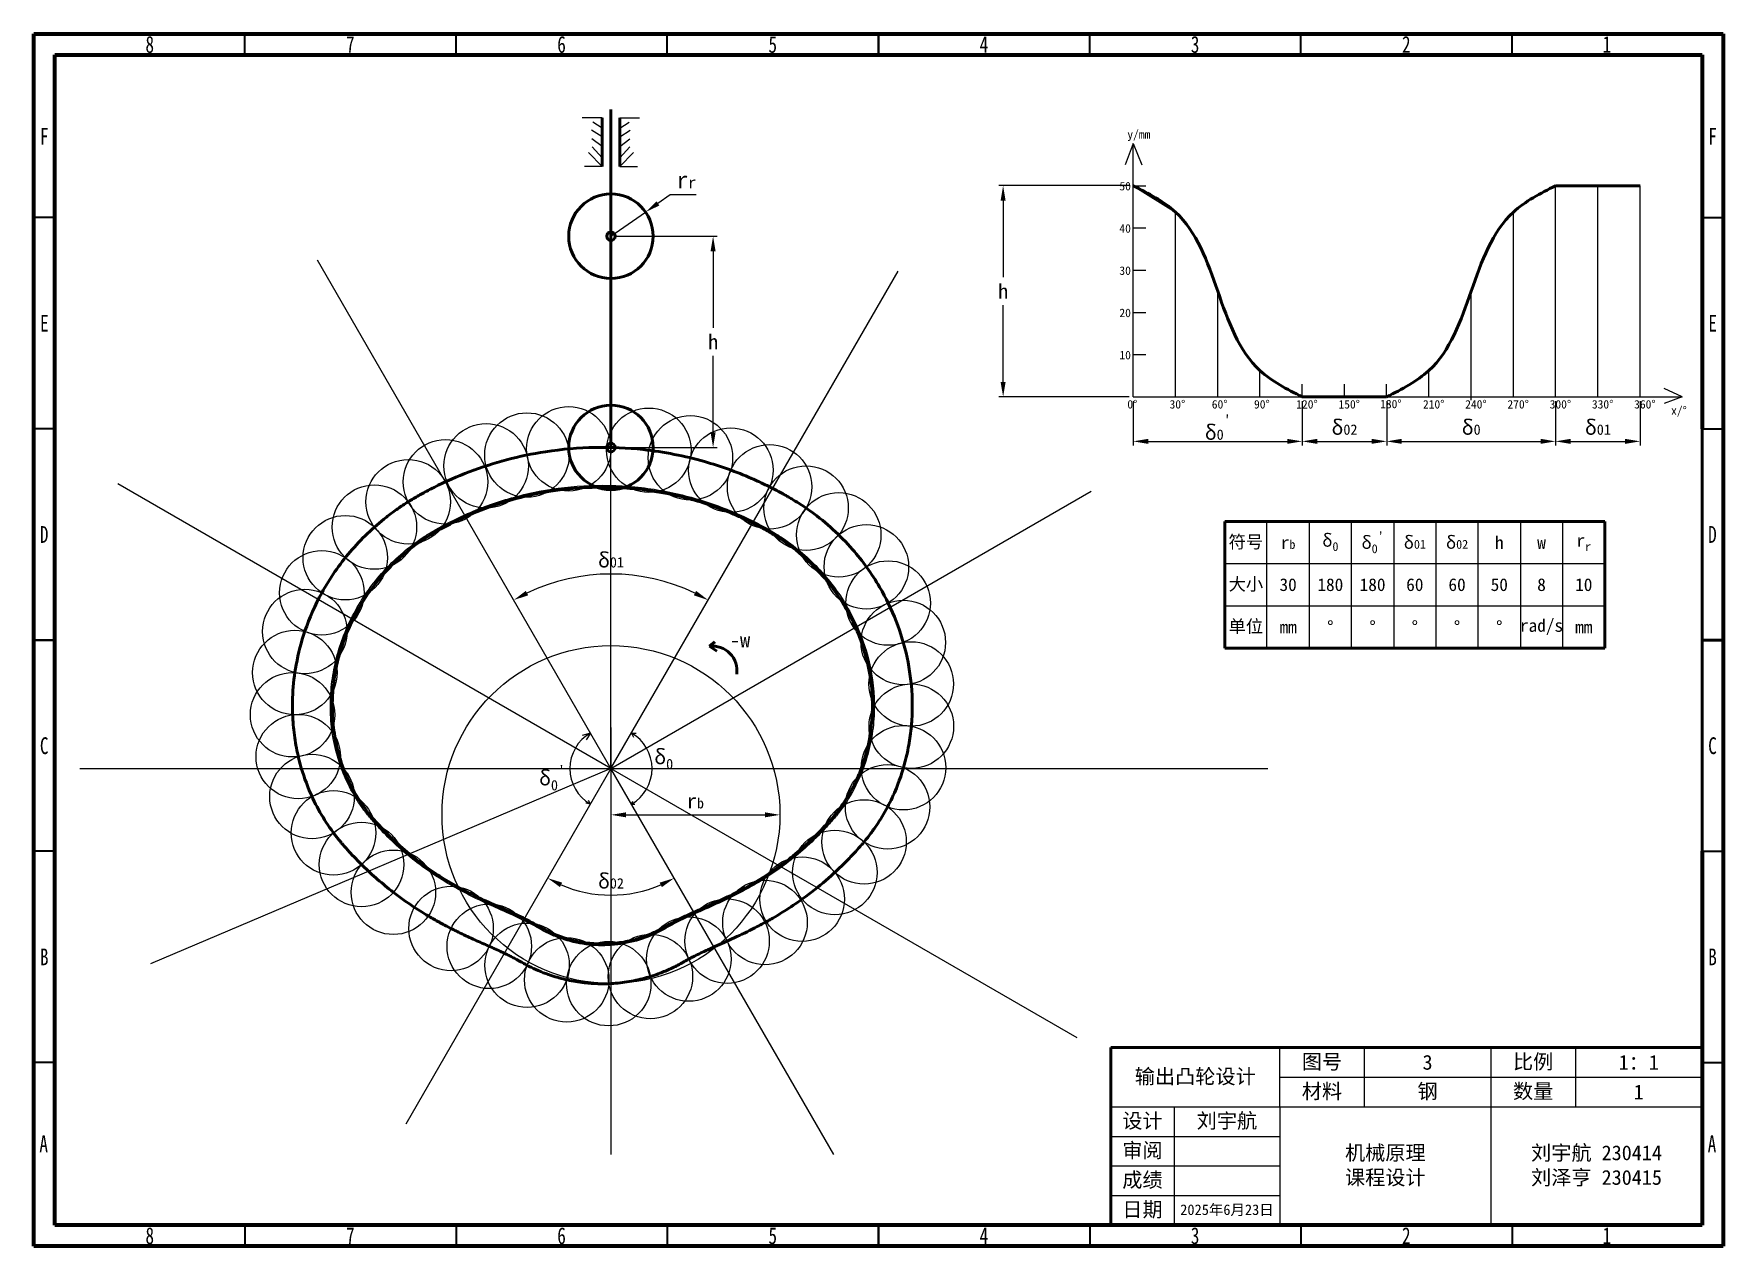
# Model space of a CAD drawing. Header units: millimetres. Extents: x 15 to 415, y 5 to 292.
import ezdxf

# ---------------------------------------------------------------- set-up
doc = ezdxf.new("R2010")
doc.units = ezdxf.units.MM
doc.header["$PDSIZE"] = -1
doc.layers.get('Defpoints').update_dxf_attribs({"lineweight": 50})
doc.styles.add('SLDTEXTSTYLE0', font='TXT', dxfattribs={"width": 0.75})
doc.dimstyles.new('ISO-25', dxfattribs={"dimtxt": 2.5, "dimasz": 2.5, "dimexe": 1.25, "dimexo": 0.625, "dimtad": 1, "dimtxsty": 'Standard', "dimcen": 2.5, "dimadec": 0, "dimazin": 0, "dimtfac": 1, "dimtmove": 0, "dimatfit": 3, "dimfxl": 1, "dimarcsym": 0})

# ---------------------------------------------------------------- blocks, each defined once
blk = doc.blocks.new('*U10')
blk.add_line((0, -1.5), (0, 1.5))
blk = doc.blocks.new('*U11')
at = {"color": 0, "linetype": 'ByBlock', "lineweight": -2, "transparency": 16777216}
for p in [(0, 0), (10, 0), (20, 0), (30, 0), (40, 0), (50, 0), (60, 0), (70, 0), (80, 0), (90, 0), (100, 0), (110, 0)]:
    blk.add_blockref('*U10', p, dxfattribs=at)
blk = doc.blocks.new('*U12')
blk.add_line((-1.5, 0), (1.5, 0))
blk = doc.blocks.new('*U13')
at = {"color": 0, "linetype": 'ByBlock', "lineweight": -2, "transparency": 16777216}
for p in [(0, 40), (0, 30), (0, 20), (0, 10), (0, 0)]:
    blk.add_blockref('*U12', p, dxfattribs=at)
blk = doc.blocks.new('*D17')
at = {"color": 0, "lineweight": -2, "transparency": 16777216}
for p, q in [((151.65, 106.18), (151.65, 106.11)), ((155.21, 107.11), (188.1, 107.11)), ((191.65, 106.18), (191.65, 106.11))]:
    blk.add_line(p, q, dxfattribs=at)
at = {"color": 0, "transparency": 16777216}
for points in [[(155.21, 107.71), (155.21, 106.52), (151.65, 107.11)], [(188.1, 107.71), (188.1, 106.52), (191.65, 107.11)]]:
    blk.add_solid(points, dxfattribs=at)
at = {"layer": 'Defpoints', "color": 0, "transparency": 16777216}
for p in [(151.65, 107.18), (191.65, 107.18), (191.65, 107.11)]:
    blk.add_point(p, dxfattribs=at)
at = {"color": 0, "transparency": 16777216, "insert": (171.65, 110.39), "char_height": 3.5, "attachment_point": 5}
blk.add_mtext('{\\fFangSong|b0|i0|c134|p49;r\\H0.7x;\\S^ b;}', dxfattribs=at)
blk = doc.blocks.new('*D18')
at = {"color": 0, "lineweight": -2, "transparency": 16777216}
blk.add_arc((151.65, 118.06), 46.06, 64.4249, 115.5751, dxfattribs=at)
at = {"color": 0, "transparency": 16777216}
for points in [[(132.05, 159.08), (131.49, 160.13), (128.63, 157.95)], [(171.81, 160.13), (171.26, 159.08), (174.68, 157.95)]]:
    blk.add_solid(points, dxfattribs=at)
at = {"layer": 'Defpoints', "color": 0, "transparency": 16777216}
for p in [(82.16, 238.42), (219.62, 235.79), (159.65, 163.42), (151.65, 118.06), (151.65, 118.06)]:
    blk.add_point(p, dxfattribs=at)
at = {"color": 0, "transparency": 16777216, "insert": (151.65, 167.39), "char_height": 3.5, "width": 7.5247, "attachment_point": 5}
blk.add_mtext('{\\fFangSong|b0|i0|c134|p49;δ\\H0.7x;\\S^ 01;}', dxfattribs=at)
blk = doc.blocks.new('*D19')
at = {"color": 0, "lineweight": -2, "transparency": 16777216}
blk.add_arc((151.65, 118.06), 29.95, 246.8072, 293.1928, dxfattribs=at)
at = {"color": 0, "transparency": 16777216}
for points in [[(139.59, 90), (140.12, 91.06), (136.68, 92.13)], [(163.18, 91.06), (163.71, 90), (166.63, 92.13)]]:
    blk.add_solid(points, dxfattribs=at)
at = {"layer": 'Defpoints', "color": 0, "transparency": 16777216}
for p in [(151.65, 118.06), (151.65, 118.06), (146.45, 88.57), (103.07, 33.92), (204.41, 26.68)]:
    blk.add_point(p, dxfattribs=at)
at = {"color": 0, "transparency": 16777216, "insert": (151.65, 91.39), "char_height": 3.5, "width": 8.3, "attachment_point": 5}
blk.add_mtext('{\\fFangSong|b0|i0|c134|p49;δ\\H0.7x;\\S^ 02;}', dxfattribs=at)
blk = doc.blocks.new('*D20')
at = {"color": 0, "lineweight": -2, "transparency": 16777216}
for p, q in [((152.65, 244.08), (176.84, 244.08)), ((175.84, 240.52), (175.84, 222.39)), ((175.84, 197.63), (175.84, 215.76)), ((152.65, 194.08), (176.84, 194.08))]:
    blk.add_line(p, q, dxfattribs=at)
at = {"color": 0, "transparency": 16777216}
for points in [[(175.24, 240.52), (176.43, 240.52), (175.84, 244.08)], [(175.24, 197.63), (176.43, 197.63), (175.84, 194.08)]]:
    blk.add_solid(points, dxfattribs=at)
at = {"layer": 'Defpoints', "color": 0, "transparency": 16777216}
for p in [(151.65, 244.08), (151.65, 194.08), (175.84, 194.08)]:
    blk.add_point(p, dxfattribs=at)
at = {"color": 0, "transparency": 16777216, "insert": (175.84, 219.08), "char_height": 3.5, "attachment_point": 5}
blk.add_mtext('{\\fFangSong|b0|i0|c134|p49;h}', dxfattribs=at)
blk = doc.blocks.new('*D22')
at = {"layer": 'Defpoints', "color": 0, "lineweight": -2, "transparency": 16777216}
for p, q in [((165.69, 253.87), (162.77, 251.84)), ((171.84, 253.87), (165.69, 253.87)), ((151.65, 244.08), (159.85, 249.8))]:
    blk.add_line(p, q, dxfattribs=at)
at = {"layer": 'Defpoints', "color": 0, "transparency": 16777216}
for p in [(159.85, 249.8), (151.65, 244.08)]:
    blk.add_point(p, dxfattribs=at)
blk.add_solid([(162.43, 252.32), (163.11, 251.35), (159.85, 249.8)], dxfattribs=at)
at = {"layer": 'Defpoints', "color": 0, "transparency": 16777216, "insert": (169.53, 257.4), "char_height": 3.5, "attachment_point": 5}
blk.add_mtext('{\\fFangSong|b0|i0|c134|p49;\\H1.14286x;r\\H0.7x;\\S^ r;}', dxfattribs=at)
blk = doc.blocks.new('*D23')
at = {"color": 0, "lineweight": -2, "transparency": 16777216}
for p, q in [((375.32, 205.05), (375.32, 194.52)), ((395.32, 205.05), (395.32, 194.52)), ((378.87, 195.52), (391.76, 195.52))]:
    blk.add_line(p, q, dxfattribs=at)
at = {"color": 0, "transparency": 16777216}
for points in [[(378.87, 196.12), (378.87, 194.93), (375.32, 195.52)], [(391.76, 196.12), (391.76, 194.93), (395.32, 195.52)]]:
    blk.add_solid(points, dxfattribs=at)
at = {"layer": 'Defpoints', "color": 0, "transparency": 16777216}
for p in [(375.32, 206.05), (395.32, 206.05), (395.32, 195.52)]:
    blk.add_point(p, dxfattribs=at)
at = {"color": 0, "transparency": 16777216, "insert": (385.32, 198.8), "char_height": 3.5, "attachment_point": 5}
blk.add_mtext('{\\fFangSong|b0|i0|c134|p49;δ\\H0.7x;\\S^ 01;}', dxfattribs=at)
blk = doc.blocks.new('*D24')
at = {"color": 0, "lineweight": -2, "transparency": 16777216}
for p, q in [((315.32, 205.05), (315.32, 194.52)), ((335.32, 205.05), (335.32, 194.52)), ((318.87, 195.52), (331.76, 195.52))]:
    blk.add_line(p, q, dxfattribs=at)
at = {"color": 0, "transparency": 16777216}
for points in [[(318.87, 196.12), (318.87, 194.93), (315.32, 195.52)], [(331.76, 196.12), (331.76, 194.93), (335.32, 195.52)]]:
    blk.add_solid(points, dxfattribs=at)
at = {"layer": 'Defpoints', "color": 0, "transparency": 16777216}
for p in [(315.32, 206.05), (335.32, 206.05), (335.32, 195.52)]:
    blk.add_point(p, dxfattribs=at)
at = {"color": 0, "transparency": 16777216, "insert": (325.32, 198.8), "char_height": 3.5, "attachment_point": 5}
blk.add_mtext('{\\fFangSong|b0|i0|c134|p49;δ\\H0.7x;\\S^ 02;}', dxfattribs=at)
blk = doc.blocks.new('*D25')
at = {"color": 0, "lineweight": -2, "transparency": 16777216}
for p, q in [((274.32, 256.05), (243.51, 256.05)), ((244.51, 252.49), (244.51, 234.36)), ((244.51, 209.6), (244.51, 227.73)), ((274.32, 206.05), (243.51, 206.05))]:
    blk.add_line(p, q, dxfattribs=at)
at = {"color": 0, "transparency": 16777216}
for points in [[(243.91, 252.49), (245.1, 252.49), (244.51, 256.05)], [(243.91, 209.6), (245.1, 209.6), (244.51, 206.05)]]:
    blk.add_solid(points, dxfattribs=at)
at = {"layer": 'Defpoints', "color": 0, "transparency": 16777216}
for p in [(275.32, 256.05), (244.51, 206.05), (275.32, 206.05)]:
    blk.add_point(p, dxfattribs=at)
at = {"color": 0, "transparency": 16777216, "insert": (244.51, 231.05), "char_height": 3.5, "attachment_point": 5}
blk.add_mtext('{\\fFangSong|b0|i0|c134|p49;h}', dxfattribs=at)
blk = doc.blocks.new('*D27')
at = {"color": 0, "lineweight": -2, "transparency": 16777216}
for p, q in [((275.32, 205.05), (275.32, 194.52)), ((315.32, 205.05), (315.32, 194.52)), ((278.87, 195.52), (311.76, 195.52))]:
    blk.add_line(p, q, dxfattribs=at)
at = {"color": 0, "transparency": 16777216}
for points in [[(278.87, 196.12), (278.87, 194.93), (275.32, 195.52)], [(311.76, 196.12), (311.76, 194.93), (315.32, 195.52)]]:
    blk.add_solid(points, dxfattribs=at)
at = {"layer": 'Defpoints', "color": 0, "transparency": 16777216}
for p in [(275.32, 206.05), (315.32, 206.05), (315.32, 195.52)]:
    blk.add_point(p, dxfattribs=at)
at = {"color": 0, "transparency": 16777216, "insert": (295.32, 198.8), "char_height": 3.5, "attachment_point": 5}
blk.add_mtext("{\\fFangSong|b0|i0|c134|p49;δ\\H0.7x;\\S^ 0;\\fSimSun|b0|i0|c134|p2;\\S'^ ;}", dxfattribs=at)
blk = doc.blocks.new('*D28')
at = {"color": 0, "lineweight": -2, "transparency": 16777216}
for p, q in [((335.32, 205.05), (335.32, 194.52)), ((375.32, 205.05), (375.32, 194.52)), ((338.87, 195.52), (371.76, 195.52))]:
    blk.add_line(p, q, dxfattribs=at)
at = {"color": 0, "transparency": 16777216}
for points in [[(338.87, 196.12), (338.87, 194.93), (335.32, 195.52)], [(371.76, 196.12), (371.76, 194.93), (375.32, 195.52)]]:
    blk.add_solid(points, dxfattribs=at)
at = {"layer": 'Defpoints', "color": 0, "transparency": 16777216}
for p in [(335.32, 206.05), (375.32, 206.05), (375.32, 195.52)]:
    blk.add_point(p, dxfattribs=at)
at = {"color": 0, "transparency": 16777216, "insert": (355.32, 198.8), "char_height": 3.5, "width": 12.8333, "attachment_point": 5}
blk.add_mtext('{\\fFangSong|b0|i0|c134|p49;δ\\H0.7x;\\S^ 0;}', dxfattribs=at)

msp = doc.modelspace()

# ---------------------------------------------------------------- linework, layer by layer
at = {"color": 7, "linetype": 'Continuous', "lineweight": 70}
for p, q in [((15, 5), (15, 292)), ((15, 292), (415, 292)), ((415, 292), (415, 5)), ((20, 10), (20, 287)), ((20, 287), (410, 287)), ((410, 287), (410, 198.5)), ((410, 98.5), (410, 10)), ((410, 10), (20, 10)), ((415, 5), (15, 5))]:
    msp.add_line(p, q, dxfattribs=at)
at = {"color": 7, "linetype": 'Continuous', "lineweight": 35}
for p, q in [((65, 287), (65, 292)), ((115, 287), (115, 292)), ((165, 287), (165, 292)), ((215, 292), (215, 287)), ((215, 287), (215, 292)), ((265, 287), (265, 292)), ((315, 287), (315, 292)), ((365, 287), (365, 292)), ((20, 248.5), (15, 248.5)), ((410, 248.5), (415, 248.5)), ((20, 198.5), (15, 198.5)), ((410, 198.5), (415, 198.5)), ((15, 148.5), (20, 148.5)), ((20, 148.5), (15, 148.5)), ((20, 98.5), (15, 98.5)), ((410, 98.5), (415, 98.5)), ((20, 48.5), (15, 48.5)), ((410, 48.5), (415, 48.5)), ((65, 10), (65, 5)), ((115, 10), (115, 5)), ((165, 10), (165, 5)), ((215, 5), (215, 10)), ((215, 10), (215, 5)), ((265, 10), (265, 5)), ((315, 10), (315, 5)), ((365, 10), (365, 5))]:
    msp.add_line(p, q, dxfattribs=at)
for p, q in [((149.5742, 272.0811), (144.8684, 272.0811)), ((153.7327, 272.0811), (158.4384, 272.0811)), ((149.5742, 267.6323), (147.0729, 269.1576)), ((149.5742, 269.6237), (147.3273, 271.0643)), ((149.5742, 267.6323), (149.5742, 269.6237)), ((153.7327, 269.6237), (155.9796, 271.0643)), ((153.7327, 267.6323), (153.7327, 269.6237)), ((153.7327, 267.6323), (156.2339, 269.1576)), ((149.5742, 265.302), (147.1577, 267.1662)), ((149.5742, 262.6327), (147.2001, 265.2172)), ((149.5742, 265.302), (149.5742, 267.6323)), ((149.5742, 262.6327), (149.5742, 265.302)), ((153.7327, 265.302), (153.7327, 267.6323)), ((153.7327, 265.302), (156.1492, 267.1662)), ((153.7327, 262.6327), (153.7327, 265.302)), ((153.7327, 262.6327), (156.1068, 265.2172)), ((275.3155, 266.048), (273.3737, 260.9747)), ((275.3155, 206.048), (275.3155, 266.048)), ((275.3155, 266.048), (277.3643, 260.9747)), ((149.5742, 260.5566), (145.3772, 260.5566)), ((149.5742, 260.5566), (146.3522, 263.9038)), ((153.7327, 260.5566), (156.9546, 263.9038)), ((153.7327, 260.5566), (157.9297, 260.5566)), ((275.3155, 256.048), (285.3155, 249.798)), ((375.3155, 206.048), (375.3155, 256.048)), ((385.3155, 206.048), (385.3155, 256.048)), ((395.3155, 206.048), (395.3155, 256.048)), ((285.3155, 206.048), (285.3155, 249.798)), ((365.3155, 206.048), (365.3155, 249.798)), ((151.6534, 118.0617), (82.1649, 238.4193)), ((151.6534, 118.0617), (219.6225, 235.7875)), ((151.6534, 118.0617), (151.6534, 229.8582)), ((295.3155, 206.048), (295.3155, 231.048)), ((355.3155, 205.2951), (355.3155, 230.2951)), ((305.3155, 206.048), (305.3155, 212.298)), ((345.3155, 206.048), (345.3155, 212.298)), ((405.3155, 206.048), (400.9893, 208.0178)), ((275.3155, 206.048), (405.3155, 206.048)), ((405.3155, 206.048), (400.9893, 204.4704)), ((151.6534, 118.0617), (34.861, 185.4918)), ((151.6534, 118.0617), (265.3419, 183.6998)), ((306.9836, 146.5749), (306.9836, 176.5749)), ((316.9836, 176.5749), (316.9836, 146.5749)), ((326.9836, 146.5749), (326.9836, 176.5749)), ((336.9836, 176.5749), (336.9836, 146.5749)), ((346.9836, 176.5749), (346.9836, 146.5749)), ((356.9836, 146.5749), (356.9836, 176.5749)), ((366.9836, 176.5749), (366.9836, 146.5749)), ((376.9836, 176.5749), (376.9836, 146.5749)), ((296.9836, 166.5749), (356.9836, 166.5749)), ((356.9836, 166.5749), (366.9836, 166.5749)), ((366.9836, 166.5749), (386.9836, 166.5749)), ((296.9836, 156.5749), (356.9836, 156.5749)), ((356.9836, 156.5749), (366.9836, 156.5749)), ((366.9836, 156.5749), (386.9836, 156.5749)), ((146.7903, 126.485), (144.7992, 125.8683)), ((146.7903, 126.485), (145.7966, 124.8528)), ((151.6534, 127.7881), (151.6534, 118.0617)), ((156.5166, 126.485), (157.0162, 125.5083)), ((156.5166, 126.485), (157.6509, 126.485)), ((25.8724, 118.0617), (307.1611, 118.0617)), ((151.6534, 118.0617), (42.6134, 71.8239)), ((151.6534, 118.0617), (103.0737, 33.9192)), ((151.6534, 118.0617), (261.931, 54.3929)), ((151.6534, 118.0617), (151.6534, 26.6796)), ((204.4129, 26.6796), (151.6534, 118.0617)), ((146.7903, 109.6385), (145.6884, 109.839)), ((146.7903, 109.6385), (146.3065, 110.5459)), ((156.5166, 109.6385), (156.8564, 110.3425)), ((156.5166, 109.6385), (157.2723, 109.6385)), ((310, 38), (310, 52)), ((330, 52), (330, 38)), ((360, 52), (360, 38)), ((380, 52), (380, 38)), ((310, 45), (410, 45)), ((270, 38), (310, 38)), ((285, 38), (285, 10)), ((310, 38), (310, 10)), ((310, 38), (410, 38)), ((360, 38), (360, 10)), ((270, 31), (310, 31)), ((270, 24), (310, 24)), ((270, 17), (310, 17))]:
    msp.add_line(p, q)
for centre, radius in [((131.7663, 192.283), 10), ((141.6591, 193.7435), 10), ((160.6207, 193.4155), 10), ((170.4569, 191.6132), 10), ((122.1015, 189.7155), 10), ((180.027, 188.7127), 10), ((112.4708, 185.928), 10), ((189.2089, 184.7511), 10), ((103.6516, 181.2141), 10), ((197.8539, 179.7249), 10), ((95.6406, 175.2288), 10), ((205.5824, 173.379), 10), ((88.7524, 167.9794), 10), ((212.1287, 165.8195), 10), ((83.1985, 159.6635), 10), ((217.2866, 157.2523), 10), ((79.168, 150.5117), 10), ((220.8753, 147.9184), 10), ((76.8196, 140.7914), 10), ((222.7436, 138.0945), 10), ((151.6534, 107.1784), 40), ((76.2796, 130.806), 10), ((222.7777, 128.0946), 10), ((77.6248, 120.8969), 10), ((220.9147, 118.2697), 10), ((80.8741, 111.4395), 10), ((217.1553, 109.0032), 10), ((85.9684, 102.8344), 10), ((211.5821, 100.7002), 10), ((92.607, 95.3558), 10), ((204.6624, 93.481), 10), ((100.141, 88.7802), 10), ((196.9142, 87.1591), 10), ((113.7881, 80.2184), 10), ((188.1249, 81.6351), 10), ((122.8493, 75.9882), 10), ((179.1498, 77.2252), 10), ((131.7871, 71.5031), 10), ((170.0992, 72.9723), 10), ((141.1762, 68.0616), 10), ((151.135, 67.1545), 10), ((160.9914, 68.8435), 10)]:
    msp.add_circle(centre, radius)
for start, end in [(120, 240), (300, 60)]:
    msp.add_arc((151.6534, 118.0617), 9.7263, start, end)
at = {"layer": 'Defpoints'}
for p, q in [((149.5742, 272.0811), (149.5742, 260.5566)), ((151.6534, 258.2843), (151.6534, 274.0689)), ((153.7327, 272.0811), (153.7327, 260.5566)), ((151.6534, 194.0787), (151.6534, 258.2843)), ((375.3155, 256.048), (395.3155, 256.048)), ((315.3155, 206.048), (335.3155, 206.048)), ((410, 198.5), (410, 98.5)), ((296.9836, 176.5749), (296.9836, 146.5749)), ((356.9836, 176.5749), (296.9836, 176.5749)), ((356.9836, 176.5749), (366.9836, 176.5749)), ((366.9836, 176.5749), (386.9836, 176.5749)), ((386.9836, 176.5749), (386.9836, 146.5749)), ((174.9963, 147.0008), (176.2822, 148.0418)), ((410, 148.5), (415, 148.5)), ((174.9963, 147.0008), (176.7479, 145.87)), ((296.9836, 146.5749), (356.9836, 146.5749)), ((366.9836, 146.5749), (356.9836, 146.5749)), ((386.9836, 146.5749), (366.9836, 146.5749)), ((270, 10), (270, 52)), ((270, 52), (410, 52)), ((410, 10), (410, 52)), ((270, 10), (410, 10))]:
    msp.add_line(p, q, dxfattribs=at)
for centre, radius in [((151.6534, 244.0787), 10), ((151.6534, 244.0787), 1), ((151.6534, 194.0787), 10), ((151.6534, 194.0787), 1)]:
    msp.add_circle(centre, radius, dxfattribs=at)
msp.add_arc((175.6771, 141.2278), 5.813, 352.15036, 96.725286, dxfattribs=at)
for points in [[(275.3155, 256.048), (285.3155, 249.798), (295.3155, 231.048), (305.3155, 212.298), (315.3155, 206.048)], [(375.3155, 256.048), (365.3155, 249.798), (355.3155, 231.048), (345.3155, 212.298), (335.3155, 206.048)]]:
    msp.add_spline(points, degree=3, dxfattribs=at)
at = {"layer": 'Defpoints', "color": 7, "linetype": 'Continuous'}
for points, knots in [([(215.2506, 161.0459), (213.3962, 164.2111), (211.2455, 167.1905), (207.3858, 171.6058), (205.8402, 173.184), (202.5869, 176.1553), (200.8784, 177.5493), (198.1193, 179.5561), (197.1198, 180.2371), (195.5727, 181.2244), (195.0365, 181.5548), (194.329, 181.9749), (194.1643, 182.0716), (193.8435, 182.2577), (193.7056, 182.337), (193.4132, 182.5044), (193.2668, 182.5876), (192.8268, 182.836), (192.5325, 182.9999), (191.6468, 183.4866), (191.0523, 183.8046), (189.8512, 184.4294), (189.2454, 184.7357), (187.4127, 185.6361), (186.1707, 186.2113), (181.3439, 188.3104), (177.6317, 189.6448), (169.0979, 192.0701), (164.2285, 193.0295), (155.5208, 193.9862), (151.7229, 194.1584), (143.9788, 194.011), (140.0398, 193.6697), (133.0412, 192.5934), (129.9596, 191.9475), (123.9279, 190.3486), (120.9734, 189.3946), (115.2362, 187.2078), (112.454, 185.9764), (108.8376, 184.1529), (107.9167, 183.6677), (106.6183, 182.9543), (106.2309, 182.7377), (105.4397, 182.2874), (105.0126, 182.0396), (104.1689, 181.5351), (103.7487, 181.2768), (102.4935, 180.4836), (101.6702, 179.9337), (100.0538, 178.795), (99.2596, 178.2054), (96.9223, 176.3777), (95.4241, 175.0801), (92.566, 172.3416), (91.2054, 170.9004), (87.3485, 166.3772), (85.0792, 163.0952), (81.5992, 156.7453), (80.2709, 153.7413), (78.3223, 148.036), (77.6214, 145.3616), (76.7027, 140.329), (76.4287, 137.99), (76.2569, 134.6382), (76.2337, 133.6324), (76.2441, 131.6268), (76.2776, 130.6242), (76.4392, 128.0065), (76.6142, 126.3839), (77.1174, 123.1641), (77.4453, 121.5641), (78.4641, 117.5778), (79.256, 115.2122), (80.9645, 111.1569), (81.81, 109.4355), (83.6979, 106.1068), (84.7431, 104.4924), (86.0784, 102.6852), (86.2669, 102.4353), (86.6531, 101.9335), (86.8492, 101.6839), (87.2255, 101.2148), (87.405, 100.9951), (87.7305, 100.6043), (87.8756, 100.4328), (88.1659, 100.0945), (88.2923, 99.9494), (88.5533, 99.6509), (88.6844, 99.5021), (89.0789, 99.0575), (89.3439, 98.7632), (90.1443, 97.8867), (90.6855, 97.3107), (91.7857, 96.1725), (92.3443, 95.611), (94.045, 93.9497), (95.2134, 92.8725), (97.6104, 90.7901), (98.8388, 89.7845), (102.6069, 86.8784), (105.2347, 85.0884), (108.732, 82.9791), (109.5362, 82.5117), (110.5783, 81.9278), (110.8065, 81.8012), (111.2675, 81.5478), (111.4983, 81.4221), (112.0853, 81.1056), (112.4419, 80.9162), (113.3357, 80.4482), (113.8781, 80.1707), (114.795, 79.7112), (115.1736, 79.5242), (116.1276, 79.0587), (116.7112, 78.7795), (117.8656, 78.2369), (118.4391, 77.972), (120.1466, 77.1927), (121.2714, 76.6931), (123.43, 75.7292), (124.4784, 75.2577), (125.7682, 74.6572), (126.0427, 74.5282), (126.4874, 74.3167), (126.6473, 74.2399), (126.9778, 74.0795), (127.1424, 73.9987), (127.6345, 73.7547), (127.9602, 73.5897), (128.6214, 73.2474), (128.9466, 73.075), (129.4735, 72.788), (129.6748, 72.6766), (130.0708, 72.4541), (130.2434, 72.3544), (130.6772, 72.1065), (130.8754, 71.9949), (131.2401, 71.794), (131.4236, 71.695), (131.9774, 71.4018), (132.3509, 71.2117), (133.4842, 70.6584), (134.257, 70.3117), (135.8357, 69.666), (136.6405, 69.3675), (138.7242, 68.6738), (140.0229, 68.3151), (142.6596, 67.7347), (144.0004, 67.5118), (147.4576, 67.1269), (149.5757, 67.0669), (153.1187, 67.2571), (154.5495, 67.4152), (157.3611, 67.885), (158.7457, 68.1963), (161.0397, 68.8455), (161.9632, 69.1456), (163.7682, 69.8076), (164.6513, 70.1698), (165.9926, 70.778), (166.4652, 71.0041), (167.1657, 71.3569), (167.3986, 71.4771), (167.7656, 71.6715), (167.9008, 71.7441), (168.0985, 71.8518), (168.1684, 71.8902), (168.2977, 71.9618), (168.3603, 71.9968), (168.5423, 72.0989), (168.6558, 72.1634), (168.9735, 72.3445), (169.1548, 72.4488), (169.5261, 72.6588), (169.7666, 72.7917), (170.2414, 73.0496), (170.48, 73.1768), (170.9622, 73.4293), (171.2064, 73.5548), (171.9483, 73.9299), (172.4544, 74.1776), (173.4919, 74.6722), (174.0233, 74.9192), (175.2804, 75.4941), (176.0199, 75.8255), (177.5254, 76.4979), (178.2968, 76.8412), (179.8602, 77.545), (180.6527, 77.9056), (183.0567, 79.0243), (184.6827, 79.8148), (186.796, 80.9176), (187.2835, 81.1772), (188.1351, 81.6398), (188.4988, 81.8401), (189.2359, 82.253), (189.6032, 82.4622), (190.701, 83.0981), (191.4275, 83.5332), (193.5894, 84.8718), (195.0074, 85.809), (198.2739, 88.1167), (200.1012, 89.5269), (203.6194, 92.4906), (205.3137, 94.0453), (207.7271, 96.4519), (208.4986, 97.2532), (209.7208, 98.5741), (210.182, 99.0851), (210.7639, 99.7462), (210.8892, 99.8893), (211.1577, 100.1993), (211.2927, 100.3569), (211.6992, 100.8379), (211.9757, 101.174), (212.5018, 101.8321), (212.7617, 102.1659), (213.5307, 103.1821), (214.0243, 103.8725), (215.4444, 105.9749), (216.3115, 107.4184), (217.8947, 110.3914), (218.6062, 111.9142), (220.2078, 115.8473), (220.9895, 118.296), (221.9362, 122.2695), (222.2216, 123.7604), (222.6625, 126.7671), (222.816, 128.2814), (222.9926, 131.2978), (223.0168, 132.8092), (222.897, 137.3386), (222.5611, 140.3372), (221.4139, 146.2253), (220.6012, 149.1182), (218.5342, 154.7242), (217.2816, 157.4368), (215.64, 160.3735), (215.447, 160.7107), (215.2506, 161.0459)], [0, 0, 0, 0, 0.02542959, 0.02542959, 0.04077491, 0.04077491, 0.05612022, 0.05612022, 0.06454731, 0.06454731, 0.06892587, 0.06892587, 0.07024725, 0.07024725, 0.07148902, 0.07148902, 0.07273079, 0.07273079, 0.07521433, 0.07521433, 0.08018141, 0.08018141, 0.08514848, 0.08514848, 0.09508264, 0.09508264, 0.12315188, 0.12315188, 0.15767966, 0.15767966, 0.18395821, 0.18395821, 0.21129822, 0.21129822, 0.23327228, 0.23327228, 0.25524635, 0.25524635, 0.27722041, 0.27722041, 0.284869, 0.284869, 0.28814374, 0.28814374, 0.29158891, 0.29158891, 0.29503407, 0.29503407, 0.3019244, 0.3019244, 0.30881473, 0.30881473, 0.32259539, 0.32259539, 0.33637604, 0.33637604, 0.36393736, 0.36393736, 0.38655758, 0.38655758, 0.40555949, 0.40555949, 0.42168676, 0.42168676, 0.42853332, 0.42853332, 0.43537988, 0.43537988, 0.4464369, 0.4464369, 0.45749391, 0.45749391, 0.47426701, 0.47426701, 0.48707649, 0.48707649, 0.49988598, 0.49988598, 0.50199678, 0.50199678, 0.50410757, 0.50410757, 0.50598357, 0.50598357, 0.50746248, 0.50746248, 0.50891207, 0.50891207, 0.51036165, 0.51036165, 0.51326083, 0.51326083, 0.51905918, 0.51905918, 0.52485753, 0.52485753, 0.53645422, 0.53645422, 0.54805092, 0.54805092, 0.57124432, 0.57124432, 0.5780962, 0.5780962, 0.58005678, 0.58005678, 0.58201735, 0.58201735, 0.58503413, 0.58503413, 0.58956405, 0.58956405, 0.59277326, 0.59277326, 0.59768731, 0.59768731, 0.60260136, 0.60260136, 0.61242946, 0.61242946, 0.62225756, 0.62225756, 0.62494732, 0.62494732, 0.62666018, 0.62666018, 0.62837304, 0.62837304, 0.63179876, 0.63179876, 0.63538286, 0.63538286, 0.63758603, 0.63758603, 0.63978921, 0.63978921, 0.64109747, 0.64109747, 0.64240573, 0.64240573, 0.64502226, 0.64502226, 0.65025531, 0.65025531, 0.65548836, 0.65548836, 0.66356709, 0.66356709, 0.67164582, 0.67164582, 0.68413806, 0.68413806, 0.69262293, 0.69262293, 0.70110779, 0.70110779, 0.70696756, 0.70696756, 0.71282733, 0.71282733, 0.71608207, 0.71608207, 0.71772066, 0.71772066, 0.71868318, 0.71868318, 0.71913419, 0.71913419, 0.7195852, 0.7195852, 0.72048721, 0.72048721, 0.72229125, 0.72229125, 0.72489407, 0.72489407, 0.72749688, 0.72749688, 0.7300997, 0.7300997, 0.73530533, 0.73530533, 0.74051097, 0.74051097, 0.74735271, 0.74735271, 0.75419444, 0.75419444, 0.76103618, 0.76103618, 0.77471966, 0.77471966, 0.77884555, 0.77884555, 0.78196079, 0.78196079, 0.78507602, 0.78507602, 0.79130649, 0.79130649, 0.80376743, 0.80376743, 0.82057196, 0.82057196, 0.83737649, 0.83737649, 0.84551855, 0.84551855, 0.85056146, 0.85056146, 0.85197158, 0.85197158, 0.8533817, 0.8533817, 0.85620194, 0.85620194, 0.85902218, 0.85902218, 0.86466265, 0.86466265, 0.87592608, 0.87592608, 0.8871895, 0.8871895, 0.90448782, 0.90448782, 0.91480102, 0.91480102, 0.92511422, 0.92511422, 0.93542742, 0.93542742, 0.95605383, 0.95605383, 0.97668023, 0.97668023, 0.99730663, 0.99730663, 1, 1, 1, 1]), ([(207.1074, 156.2752), (205.0518, 159.7841), (202.5533, 163.031), (197.9153, 167.7279), (195.9972, 169.3937), (192.8979, 171.6975), (191.8001, 172.4473), (189.9349, 173.6159), (189.1813, 174.0571), (187.6553, 174.9168), (186.8847, 175.3342), (185.321, 176.1478), (184.5298, 176.5428), (182.9278, 177.3091), (182.1174, 177.6802), (179.6586, 178.7557), (177.9833, 179.422), (172.6375, 181.337), (168.8553, 182.3891), (161.1147, 183.9232), (157.159, 184.4045), (149.2057, 184.7634), (145.2098, 184.6413), (138.2884, 183.9054), (135.3463, 183.4221), (129.5662, 182.1365), (126.7317, 181.3354), (121.2171, 179.4447), (118.5396, 178.3554), (114.659, 176.5295), (113.385, 175.8869), (110.8885, 174.5426), (109.6614, 173.8451), (107.2741, 172.3441), (106.1122, 171.5423), (103.8605, 169.8441), (102.771, 168.9476), (100.6716, 167.0644), (99.6622, 166.0784), (96.7975, 163.0304), (95.0691, 160.8506), (92.0062, 156.2265), (90.6742, 153.7859), (88.4526, 148.7034), (87.565, 146.0667), (86.276, 140.6778), (85.8757, 137.9249), (85.6187, 132.9203), (85.6743, 130.6787), (86.0953, 126.5826), (86.4096, 124.7321), (87.2844, 121.0875), (87.8449, 119.2953), (89.0113, 116.3111), (89.5571, 115.0961), (90.7701, 112.7252), (91.4353, 111.5728), (92.8825, 109.341), (93.6649, 108.2622), (95.0239, 106.5815), (95.573, 105.9532), (96.6903, 104.7074), (97.2596, 104.0938), (98.4186, 102.8864), (99.0084, 102.2923), (100.9732, 100.3806), (102.3921, 99.105), (105.3257, 96.672), (106.8386, 95.5155), (109.6085, 93.5659), (110.8456, 92.7499), (112.816, 91.5319), (113.5371, 91.1026), (114.9935, 90.267), (115.7288, 89.8607), (117.2105, 89.068), (117.9568, 88.6825), (119.4606, 87.9303), (120.2182, 87.5625), (121.7389, 86.8425), (122.5036, 86.4898), (124.0341, 85.7949), (124.8073, 85.4496), (126.9828, 84.479), (128.3881, 83.8518), (131.1809, 82.5426), (132.5676, 81.8539), (134.1204, 81.0029), (134.3005, 80.903), (134.6471, 80.7082), (134.7721, 80.6368), (134.985, 80.515), (135.075, 80.4634), (135.2253, 80.3774), (135.2613, 80.3569), (135.35, 80.3067), (135.3965, 80.2805), (135.5341, 80.2034), (135.6162, 80.1581), (135.7923, 80.062), (135.8807, 80.0143), (136.1469, 79.8726), (136.3257, 79.7798), (136.8663, 79.5065), (137.2321, 79.3309), (138.7109, 78.6594), (139.8656, 78.219), (142.2454, 77.4855), (143.4734, 77.1914), (145.9662, 76.7646), (147.2343, 76.632), (149.7786, 76.535), (151.0542, 76.5698), (153.5885, 76.8069), (154.8423, 77.0086), (157.2952, 77.567), (158.4946, 77.9241), (160.8123, 78.7778), (161.9305, 79.2735), (163.3102, 79.9892), (163.6167, 80.1558), (164.2275, 80.5014), (164.5373, 80.6811), (165.1643, 81.032), (165.4771, 81.203), (166.1076, 81.5411), (166.4247, 81.7076), (167.5706, 82.2976), (168.4066, 82.7062), (170.9086, 83.8877), (172.5856, 84.6269), (175.9256, 86.1201), (177.5851, 86.8727), (180.8691, 88.462), (182.4865, 89.2953), (185.6681, 91.0671), (187.2267, 92.0067), (190.2718, 93.9975), (191.7559, 95.0471), (194.6455, 97.2613), (196.0458, 98.4218), (198.7568, 100.8468), (200.0666, 102.1103), (201.8968, 104.0118), (202.4556, 104.6121), (203.3668, 105.6242), (203.7264, 106.0307), (204.4273, 106.8508), (204.7684, 107.2673), (205.4333, 108.1157), (205.7566, 108.5467), (206.7954, 109.9957), (207.4699, 111.0415), (208.7164, 113.1933), (209.2893, 114.3012), (210.3267, 116.5627), (210.7926, 117.7184), (211.903, 120.884), (212.4467, 122.9328), (213.2201, 127.0789), (213.4508, 129.1856), (213.6057, 133.4069), (213.5299, 135.5227), (213.0803, 139.723), (212.7075, 141.8077), (211.6803, 145.909), (211.0263, 147.9232), (209.4539, 151.8469), (208.5362, 153.756), (207.3693, 155.824), (207.2393, 156.0502), (207.1074, 156.2752)], [0, 0, 0, 0, 0.03369938, 0.03369938, 0.05468876, 0.05468876, 0.06569063, 0.06569063, 0.0729264, 0.0729264, 0.08016216, 0.08016216, 0.08739793, 0.08739793, 0.0946337, 0.0946337, 0.10910523, 0.10910523, 0.13997353, 0.13997353, 0.17084183, 0.17084183, 0.20171013, 0.20171013, 0.22492555, 0.22492555, 0.24814097, 0.24814097, 0.27135639, 0.27135639, 0.28303902, 0.28303902, 0.29472165, 0.29472165, 0.30640427, 0.30640427, 0.3180869, 0.3180869, 0.32976952, 0.32976952, 0.35274631, 0.35274631, 0.37572309, 0.37572309, 0.39869987, 0.39869987, 0.42167665, 0.42167665, 0.44025174, 0.44025174, 0.45580515, 0.45580515, 0.47135855, 0.47135855, 0.48240865, 0.48240865, 0.49345876, 0.49345876, 0.50450886, 0.50450886, 0.51142257, 0.51142257, 0.51833628, 0.51833628, 0.52524999, 0.52524999, 0.54099735, 0.54099735, 0.55674471, 0.55674471, 0.56896335, 0.56896335, 0.57589776, 0.57589776, 0.58283216, 0.58283216, 0.58976657, 0.58976657, 0.59670098, 0.59670098, 0.60363538, 0.60363538, 0.61056979, 0.61056979, 0.62319132, 0.62319132, 0.63581286, 0.63581286, 0.63761775, 0.63761775, 0.63883433, 0.63883433, 0.63972807, 0.63972807, 0.64014568, 0.64014568, 0.64056329, 0.64056329, 0.64139851, 0.64139851, 0.64223373, 0.64223373, 0.64390417, 0.64390417, 0.64724506, 0.64724506, 0.65721676, 0.65721676, 0.66718847, 0.66718847, 0.67716017, 0.67716017, 0.68713187, 0.68713187, 0.69710357, 0.69710357, 0.70707528, 0.70707528, 0.71704698, 0.71704698, 0.71996485, 0.71996485, 0.72288271, 0.72288271, 0.72580058, 0.72580058, 0.72871845, 0.72871845, 0.7363155, 0.7363155, 0.75134397, 0.75134397, 0.76637244, 0.76637244, 0.78140091, 0.78140091, 0.79642938, 0.79642938, 0.81145785, 0.81145785, 0.82648633, 0.82648633, 0.8415148, 0.8415148, 0.8482897, 0.8482897, 0.8527669, 0.8527669, 0.8572441, 0.8572441, 0.8617213, 0.8617213, 0.87205364, 0.87205364, 0.88238598, 0.88238598, 0.89271831, 0.89271831, 0.91023826, 0.91023826, 0.92775821, 0.92775821, 0.94527816, 0.94527816, 0.96279811, 0.96279811, 0.98031805, 0.98031805, 0.997838, 0.997838, 1, 1, 1, 1])]:
    msp.add_open_spline(points, degree=3, knots=knots, dxfattribs=at)
at = {"layer": 'Defpoints', "color": 7, "linetype": 'Continuous', "lineweight": 25}
msp.add_open_spline([(207.4946, 156.502), (205.5711, 159.7852), (203.2621, 162.8435), (198.0127, 168.3535), (195.0722, 170.8083), (191.0992, 173.4257), (190.2904, 173.9273), (188.6443, 174.8812), (187.8137, 175.3425), (185.2865, 176.6878), (183.5541, 177.5319), (178.2293, 179.8875), (174.5081, 181.2211), (166.827, 183.3303), (162.8674, 184.1054), (154.8395, 185.0445), (150.7716, 185.2083), (142.6696, 184.9129), (138.6359, 184.4538), (130.7409, 182.9445), (126.88, 181.8944), (119.4498, 179.2728), (115.8809, 177.7017), (111.6575, 175.4721), (110.8254, 175.0135), (109.1759, 174.0654), (108.3636, 173.5696), (105.9715, 172.012), (104.4352, 170.8833), (100.0348, 167.2482), (97.3765, 164.4896), (92.76, 158.4382), (90.8019, 155.1454), (87.715, 148.1869), (86.5855, 144.5238), (85.5914, 138.9034), (85.3764, 137.0086), (85.1874, 133.2078), (85.2154, 131.3008), (85.6666, 125.6109), (86.4694, 121.8542), (88.4236, 116.4913), (89.1991, 114.7484), (90.9942, 111.3921), (92.0112, 109.7787), (93.7103, 107.4844), (94.3038, 106.74), (95.5483, 105.3008), (96.1847, 104.5935), (98.1336, 102.5084), (99.4857, 101.168), (103.6946, 97.3122), (106.7039, 94.9646), (111.4633, 91.8137), (113.0899, 90.8242), (115.5797, 89.4295), (116.4173, 88.9782), (118.1059, 88.1017), (118.9575, 87.6775), (121.5258, 86.4332), (123.2593, 85.6485), (126.7345, 84.0986), (128.4734, 83.3261), (131.0505, 82.1003), (131.9021, 81.6758), (133.1658, 81.013), (133.5843, 80.787), (134.2081, 80.4407), (134.4154, 80.3241), (134.8284, 80.0882), (135.0341, 79.9687), (136.0724, 79.3892), (136.9328, 78.9618), (138.7134, 78.1851), (139.6322, 77.8368), (142.4568, 76.9272), (144.4318, 76.5023), (148.4509, 76.0672), (150.494, 76.0571), (154.5191, 76.4533), (156.5002, 76.8593), (160.2834, 78.038), (162.0849, 78.81), (164.1729, 79.9502), (164.5826, 80.1917), (165.4123, 80.6571), (165.8299, 80.8848), (167.0904, 81.5535), (167.9411, 81.9797), (169.6555, 82.8047), (170.5192, 83.2036), (172.2522, 83.9887), (173.1212, 84.3757), (175.7273, 85.5387), (177.4626, 86.3194), (180.0337, 87.558), (180.8864, 87.98), (182.5776, 88.8514), (183.4164, 89.3005), (187.5738, 91.6112), (190.7675, 93.6998), (196.7839, 98.3611), (199.6058, 100.9305), (202.8666, 104.3939), (203.5054, 105.0991), (204.4429, 106.1748), (204.7502, 106.538), (205.3492, 107.2771), (205.6422, 107.652), (207.0715, 109.5539), (208.0998, 111.1603), (210.8264, 116.176), (212.1577, 119.7808), (213.3951, 125.3536), (213.6838, 127.239), (214.0077, 131.0303), (214.0472, 132.9371), (213.799, 138.64), (213.147, 142.4186), (210.9573, 149.7093), (209.418, 153.2188), (207.4946, 156.502)], degree=3, knots=[0, 0, 0, 0, 0.03125, 0.03125, 0.0625, 0.0625, 0.0703125, 0.0703125, 0.078125, 0.078125, 0.09375, 0.09375, 0.125, 0.125, 0.15625, 0.15625, 0.1875, 0.1875, 0.21875, 0.21875, 0.25, 0.25, 0.28125, 0.28125, 0.2890625, 0.2890625, 0.296875, 0.296875, 0.3125, 0.3125, 0.34375, 0.34375, 0.375, 0.375, 0.40625, 0.40625, 0.421875, 0.421875, 0.4375, 0.4375, 0.46875, 0.46875, 0.484375, 0.484375, 0.5, 0.5, 0.5078125, 0.5078125, 0.515625, 0.515625, 0.53125, 0.53125, 0.5625, 0.5625, 0.578125, 0.578125, 0.5859375, 0.5859375, 0.59375, 0.59375, 0.609375, 0.609375, 0.625, 0.625, 0.6328125, 0.6328125, 0.63671875, 0.63671875, 0.63867188, 0.63867188, 0.640625, 0.640625, 0.6484375, 0.6484375, 0.65625, 0.65625, 0.671875, 0.671875, 0.6875, 0.6875, 0.703125, 0.703125, 0.71875, 0.71875, 0.72265625, 0.72265625, 0.7265625, 0.7265625, 0.734375, 0.734375, 0.7421875, 0.7421875, 0.75, 0.75, 0.765625, 0.765625, 0.7734375, 0.7734375, 0.78125, 0.78125, 0.8125, 0.8125, 0.84375, 0.84375, 0.8515625, 0.8515625, 0.85546875, 0.85546875, 0.859375, 0.859375, 0.875, 0.875, 0.90625, 0.90625, 0.921875, 0.921875, 0.9375, 0.9375, 0.96875, 0.96875, 1, 1, 1, 1], dxfattribs=at)

# ---------------------------------------------------------------- block references
for name, p in [('*U13', (276.8155, 216.048)), ('*U11', (285.3155, 207.548))]:
    msp.add_blockref(name, p)

# ---------------------------------------------------------------- texts
at = {"color": 7, "linetype": 'Continuous', "lineweight": 0, "char_height": 3.9687, "attachment_point": 2, "style": 'SLDTEXTSTYLE0'}
for s, insert in [('8', (42.46, 291.469)), ('7', (89.96, 291.469)), ('6', (139.96, 291.469)), ('5', (189.96, 291.469)), ('4', (239.96, 291.469)), ('3', (289.96, 291.469)), ('2', (339.96, 291.469)), ('1', (387.46, 291.469)), ('F', (17.4577, 269.719)), ('F', (412.4577, 269.719)), ('E', (17.5078, 225.469)), ('E', (412.5078, 225.469)), ('D', (17.4527, 175.469)), ('D', (412.4527, 175.469)), ('C', (17.4587, 125.469)), ('C', (412.4587, 125.469)), ('B', (17.4706, 75.469)), ('B', (412.4706, 75.469)), ('A', (17.3397, 31.219)), ('A', (412.3397, 31.219)), ('8', (42.46, 9.469)), ('7', (89.96, 9.469)), ('6', (139.96, 9.469)), ('5', (189.96, 9.469)), ('4', (239.96, 9.469)), ('3', (289.96, 9.469)), ('2', (339.96, 9.469)), ('1', (387.46, 9.469))]:
    msp.add_mtext(s, dxfattribs=dict(at, insert=insert))
for s, width, heights, insert, char_height, attachment_point in [('{\\fFangSong|b0|i0|c134|p49;y/mm}', 4.639759, [0], (273.9103, 269.2013), 2, 1), ('{\\fFangSong|b0|i0|c134|p49;50}', 8.375765, [0], (272.0367, 256.934), 2, 1), ('{\\fFangSong|b0|i0|c134|p49;40}', 8.375765, [0], (272.0367, 246.934), 2, 1), ('{\\fFangSong|b0|i0|c134|p49;30}', 8.375765, [0], (272.0367, 236.934), 2, 1), ('{\\fFangSong|b0|i0|c134|p49;20}', 8.375765, [0], (272.0367, 226.934), 2, 1), ('{\\fFangSong|b0|i0|c134|p49;10}', 8.375765, [0], (272.0367, 216.934), 2, 1), ('{\\fFangSong|b0|i0|c134|p49;0°}', 4.639759, [0], (273.9103, 205.2951), 2, 1), ('{\\fFangSong|b0|i0|c134|p49;30°}', 4.639759, [0], (283.9103, 205.2951), 2, 1), ('{\\fFangSong|b0|i0|c134|p49;60°}', 4.639759, [0], (293.9103, 205.2951), 2, 1), ('{\\fFangSong|b0|i0|c134|p49;90°}', 4.639759, [0], (303.9103, 205.2951), 2, 1), ('{\\fFangSong|b0|i0|c134|p49;120°}', 4.639759, [0], (313.9103, 205.2951), 2, 1), ('{\\fFangSong|b0|i0|c134|p49;150°}', 4.639759, [0], (323.9103, 205.2951), 2, 1), ('{\\fFangSong|b0|i0|c134|p49;180°}', 4.639759, [0], (333.767, 205.3699), 2, 1), ('{\\fFangSong|b0|i0|c134|p49;210°}', 4.639759, [0], (343.9103, 205.2951), 2, 1), ('{\\fFangSong|b0|i0|c134|p49;240°}', 4.639759, [0], (353.9103, 205.2951), 2, 1), ('{\\fFangSong|b0|i0|c134|p49;270°}', 4.639759, [0], (363.9103, 205.2951), 2, 1), ('{\\fFangSong|b0|i0|c134|p49;300°}', 4.639759, [0], (373.9103, 205.2951), 2, 1), ('{\\fFangSong|b0|i0|c134|p49;330°}', 4.639759, [0], (383.9103, 205.2951), 2, 1), ('{\\fFangSong|b0|i0|c134|p49;360°}', 4.639759, [0], (393.9103, 205.2951), 2, 1), ('{\\fFangSong|b0|i0|c134|p49;x/°}', 4.639759, [0], (402.6542, 203.8208), 2, 1), ('{\\fFangSong|b0|i0|c134|p49;符号}', 10, [0], (301.9836, 171.5749), 3, 5), ('{\\fFangSong|b0|i0|c134|p49;r\\H0.7x;\\S^ b;}', 10, [0], (311.9836, 171.5749), 3, 5), ('\\A1;{\\fFangSong|b0|i0|c134|p49;δ\\H0.7x;\\S^ 0;}', 10, [0], (321.9836, 171.5749), 3, 5), ("\\A1;{\\fFangSong|b0|i0|c134|p49;δ\\H0.7x;\\S^ 0;\\fSimSun|b0|i0|c134|p2;\\S'^ ;}", 10, [0], (331.9836, 171.5749), 3, 5), ('{\\fFangSong|b0|i0|c134|p49;δ\\H0.7x;\\S^ 01;}', 10, [0], (341.9836, 171.5749), 3, 5), ('{\\fFangSong|b0|i0|c134|p49;δ\\H0.7x;\\S^ 02;}', 10, [0], (351.9836, 171.5749), 3, 5), ('{\\fFangSong|b0|i0|c134|p49;h}', 10, [0], (361.9836, 171.5749), 3, 5), ('{\\fFangSong|b0|i0|c134|p49;w}', 10, [0], (371.9836, 171.5749), 3, 5), ('\\A1;{\\fFangSong|b0|i0|c134|p49;r\\H0.7x;\\S^ r;}', 10, [0], (381.9836, 171.5749), 3, 5), ('{\\fFangSong|b0|i0|c134|p49;大小}', 10, [0], (301.9836, 161.5749), 3, 5), ('{\\fFangSong|b0|i0|c134|p49;30}', 10, [0], (311.9836, 161.5749), 3, 5), ('{\\fFangSong|b0|i0|c134|p49;180}', 10, [0], (321.9836, 161.5749), 3, 5), ('{\\fFangSong|b0|i0|c134|p49;180}', 10, [0], (331.9836, 161.5749), 3, 5), ('{\\fFangSong|b0|i0|c134|p49;60}', 10, [0], (341.9836, 161.5749), 3, 5), ('{\\fFangSong|b0|i0|c134|p49;60}', 10, [0], (351.9836, 161.5749), 3, 5), ('{\\fFangSong|b0|i0|c134|p49;50}', 10, [0], (361.9836, 161.5749), 3, 5), ('{\\fFangSong|b0|i0|c134|p49;8}', 10, [0], (371.9836, 161.5749), 3, 5), ('{\\fFangSong|b0|i0|c134|p49;10}', 10, [0], (381.9836, 161.5749), 3, 5), ('{\\fFangSong|b0|i0|c134|p49;单位}', 10, [0], (301.9836, 151.5749), 3, 5), ('{\\fFangSong|b0|i0|c134|p49;mm}', 10, [0], (311.9836, 151.5749), 3, 5), ('{\\fFangSong|b0|i0|c134|p49;°}', 10, [3], (321.9836, 151.5749), 3, 5), ('{\\fFangSong|b0|i0|c134|p49;°}', 10, [0], (331.9836, 151.5749), 3, 5), ('{\\fFangSong|b0|i0|c134|p49;°}', 10, [0], (341.9836, 151.5749), 3, 5), ('{\\fFangSong|b0|i0|c134|p49;°}', 10, [0], (351.9836, 151.5749), 3, 5), ('{\\fFangSong|b0|i0|c134|p49;°}', 10, [0], (361.9836, 151.5749), 3, 5), ('{\\fFangSong|b0|i0|c134|p49;rad/s}', 10, [0], (371.9836, 151.5749), 3, 5), ('{\\fFangSong|b0|i0|c134|p49;mm}', 10, [0], (381.9836, 151.5749), 3, 5), ('{\\fFangSong|b0|i0|c134|p49;-w}', 6.30544, [0], (179.8403, 150.2734), 3.5, 1), ('\\A1;{\\fFangSong|b0|i0|c134|p49;δ\\H0.7x;\\S^ 0;}', 4.62591, [0], (161.8909, 122.6072), 3.5, 1), ("\\A1;{\\fFangSong|b0|i0|c134|p49;δ\\H0.7x;\\S^ 0;\\fSimSun|b0|i0|c134|p2;\\S'^ ;}", 17.038027, [0], (134.6154, 118.7766), 3.5, 1), ('{\\fFangSong|b0|i0|c134|p49;图号}', 20, [0], (320, 48.5), 3.5, 5), ('{\\fFangSong|b0|i0|c134|p49;3}', 30, [0], (345, 48.5), 3.5, 5), ('{\\fFangSong|b0|i0|c134|p49;比例}', 20, [5.0043], (370, 48.5), 3.5, 5), ('{\\fFangSong|b0|i0|c134|p49;1：1}', 30, [0], (395, 48.5), 3.5, 5), ('{\\fSimSun|b0|i0|c134|p2;输出凸轮设计}', 40, [0], (290, 45), 3.5, 5), ('{\\fFangSong|b0|i0|c134|p49;材料}', 20, [0], (320, 41.5), 3.5, 5), ('{\\fFangSong|b0|i0|c134|p49;钢}', 30, [0], (345, 41.5), 3.5, 5), ('{\\fFangSong|b0|i0|c134|p49;数量}', 20, [0], (370, 41.5), 3.5, 5), ('{\\fFangSong|b0|i0|c134|p49;1}', 30, [0], (395, 41.5), 3.5, 5), ('{\\fFangSong|b0|i0|c134|p49;设计}', 15, [0], (277.5, 34.5), 3.5, 5), ('{\\fFangSong|b0|i0|c134|p49;刘宇航}', 25, [0], (297.5, 34.5), 3.5, 5), ('{\\fFangSong|b0|i0|c134|p49;审阅 }', 15, [0], (277.5, 27.5), 3.5, 5), ('{\\fFangSong|b0|i0|c134|p49;机械原理\\P课程设计}', 50, [0], (335, 24), 3.5, 5), ('{\\fFangSong|b0|i0|c134|p49;刘宇航 230414\\P刘泽亨 230415}', 50, [0], (385, 24), 3.5, 5), ('{\\fFangSong|b0|i0|c134|p49;成绩}', 15, [0], (277.5, 20.5), 3.5, 5), ('{\\fFangSong|b0|i0|c134|p49;日期}', 15, [0], (277.5, 13.5), 3.5, 5), ('{\\fFangSong|b0|i0|c134|p49;2025年6月23日}', 25, [0], (297.5, 13.5), 2.5, 5)]:
    msp.add_mtext_dynamic_manual_height_columns(s, width=width, gutter_width=17.5, heights=heights, dxfattribs=dict(insert=insert, char_height=char_height, attachment_point=attachment_point))

# ---------------------------------------------------------------- dimensions: what is measured, and where the dimension line sits
for base, p1, p2, picture, middle in [((244.5075, 206.048), (275.3155, 256.048), (275.3155, 206.048), '*D25', (244.5075, 231.048)), ((175.8369, 194.0787), (151.6534, 244.0787), (151.6534, 194.0787), '*D20', (175.8369, 219.0787))]:
    dim = msp.add_linear_dim(base=base, p1=p1, p2=p2, angle=90, text='{\\fFangSong|b0|i0|c134|p49;h}', dimstyle='ISO-25', override={"dimtxt": 3.5, "dimasz": 3.556, "dimexe": 1, "dimexo": 1, "dimgap": 1.524, "dimtih": 1, "dimtoh": 1, "dimlfac": 2, "dimzin": 1, "dimadec": 2, "dimtzin": 1})
    dim.commit()
    dim.dimension.update_dxf_attribs({"geometry": picture, "text_midpoint": middle})
for base, line1, line2, text, picture, middle in [((159.6511, 163.4188), ((151.6534, 118.0617), (219.6225, 235.7875)), ((151.6534, 118.0617), (82.1649, 238.4193)), '{\\fFangSong|b0|i0|c134|p49;δ\\H0.7x;\\S^ 01;}', '*D18', (151.6534, 167.3925)), ((146.4529, 88.5683), ((204.4129, 26.6796), (151.6534, 118.0617)), ((151.6534, 118.0617), (103.0737, 33.9192)), '{\\fFangSong|b0|i0|c134|p49;δ\\H0.7x;\\S^ 02;}', '*D19', (151.6534, 91.3873))]:
    dim = msp.add_angular_dim_2l(base=base, line1=line1, line2=line2, text=text, dimstyle='ISO-25', override={"dimtxt": 3.5, "dimasz": 3.556, "dimexe": 1, "dimexo": 1, "dimgap": 1.524, "dimtih": 1, "dimtoh": 1, "dimlfac": 2, "dimzin": 1, "dimadec": 2, "dimtzin": 1})
    dim.commit()
    dim.dimension.update_dxf_attribs({"geometry": picture, "text_midpoint": middle})
for base, p1, p2, text, picture, middle in [((315.3155, 195.5236), (275.3155, 206.048), (315.3155, 206.048), "{\\fFangSong|b0|i0|c134|p49;δ\\H0.7x;\\S^ 0;\\fSimSun|b0|i0|c134|p2;\\S'^ ;}", '*D27', (295.3155, 198.7976)), ((335.3155, 195.5236), (315.3155, 206.048), (335.3155, 206.048), '{\\fFangSong|b0|i0|c134|p49;δ\\H0.7x;\\S^ 02;}', '*D24', (325.3155, 198.7976)), ((375.3155, 195.5236), (335.3155, 206.048), (375.3155, 206.048), '{\\fFangSong|b0|i0|c134|p49;δ\\H0.7x;\\S^ 0;}', '*D28', (355.3155, 198.7976)), ((395.3155, 195.5236), (375.3155, 206.048), (395.3155, 206.048), '{\\fFangSong|b0|i0|c134|p49;δ\\H0.7x;\\S^ 01;}', '*D23', (385.3155, 198.7976)), ((191.6534, 107.114), (151.6534, 107.1784), (191.6534, 107.1784), '{\\fFangSong|b0|i0|c134|p49;r\\H0.7x;\\S^ b;}', '*D17', (171.6534, 110.388))]:
    dim = msp.add_linear_dim(base=base, p1=p1, p2=p2, text=text, dimstyle='ISO-25', override={"dimtxt": 3.5, "dimasz": 3.556, "dimexe": 1, "dimexo": 1, "dimgap": 1.524, "dimtih": 1, "dimtoh": 1, "dimlfac": 2, "dimzin": 1, "dimadec": 2, "dimtzin": 1})
    dim.commit()
    dim.dimension.update_dxf_attribs({"geometry": picture, "text_midpoint": middle})
at = {"layer": 'Defpoints'}
dim = msp.add_radius_dim(center=(151.6534, 244.0787), mpoint=(159.854, 249.8015), text='{\\fFangSong|b0|i0|c134|p49;\\H1.14286x;r\\H0.7x;\\S^ r;}', dimstyle='ISO-25', override={"dimtxt": 3.5, "dimasz": 3.556, "dimexe": 1, "dimexo": 1, "dimgap": 1.524, "dimtih": 1, "dimtoh": 1, "dimlfac": 2, "dimzin": 1, "dimadec": 2, "dimtzin": 1}, dxfattribs=at)
dim.commit()
dim.dimension.update_dxf_attribs({"geometry": '*D22', "text_midpoint": (169.5265, 257.3955)})

doc.saveas('drawing.dxf')
